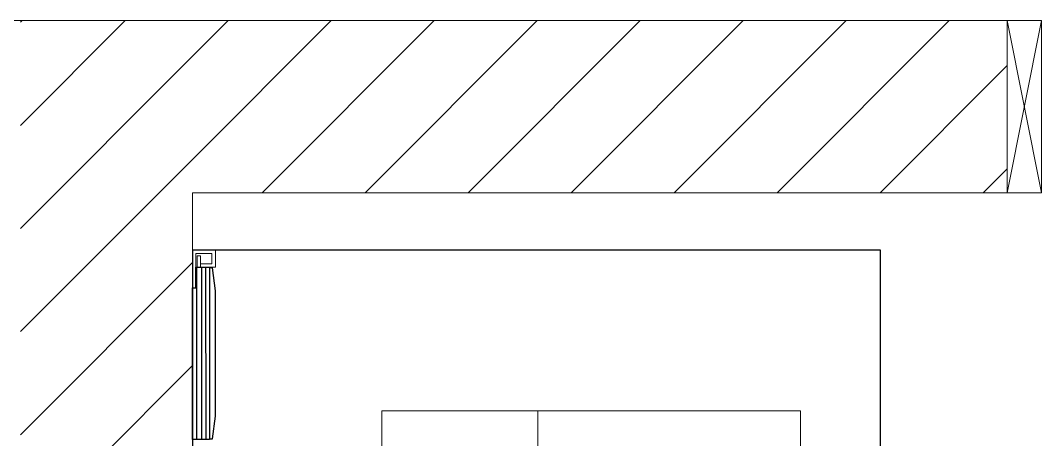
# Model space of a CAD drawing. Header units: millimetres. Extents: x -18512 to 101824, y -95768 to 52898.
# Drawn here: x 18388 to 19278, y -58262 to -57897 of the extents above; entities that cross this region are included whole.
import ezdxf

# ---------------------------------------------------------------- set-up
doc = ezdxf.new("R2010")
doc.units = ezdxf.units.MM
doc.header["$LTSCALE"] = 25
doc.layers.get('0').update_dxf_attribs({"color": 254, "lineweight": 0})
for name, color, linetype, lineweight in [('027 Sanitry Ware', 1, 'Continuous', 0), ('A700-2 Joinery', 90, 'Continuous', 15), ('Archi-frame', 253, 'Continuous', 9), ('I-WALL', 2, 'Continuous', 9)]:
    doc.layers.add(name, color=color, linetype=linetype, lineweight=lineweight)
for name, color, linetype in [('2_Doors', 2, 'Continuous'), ('3_Joinery', 1, 'Continuous'), ('AR WALL HATCH', 8, 'Continuous')]:
    doc.layers.add(name, color=color, linetype=linetype)
pattern_1 = [(45, (15109.02, 35539.32), (-44.90128, 44.90128), [])]

# ---------------------------------------------------------------- blocks, each defined once
blk = doc.blocks.new('gruyjruk')
at = {"layer": 'A700-2 Joinery', "elevation": 0}
blk.add_lwpolyline([(10393.47, 1765.82), (10383.45, 1765.82), (10383.45, 1756.82), (10397.47, 1756.82), (10397.47, 1786.82), (10400.47, 1786.82), (10400.47, 1753.82), (10380.45, 1753.82), (10380.45, 1768.82), (10396.47, 1768.82), (10396.47, 1758.82), (10393.47, 1758.82), (10393.47, 1768.82)], dxfattribs=at)
blk = doc.blocks.new('ETYIIR76')
at = {"layer": '027 Sanitry Ware', "linetype": 'Continuous', "elevation": 0}
blk.add_lwpolyline([(19411.47, 16167.63), (19656.01, 16167.63), (19656.01, 15802.63), (19136.07, 15802.63), (19136.07, 16167.63), (19380.62, 16167.63)], dxfattribs=at)
at = {"layer": '027 Sanitry Ware', "color": 8, "linetype": 'Continuous'}
blk.add_lwpolyline([(19656.01, 16031.59), (19136.07, 16031.59)], dxfattribs=at)
at = {"layer": '2_Doors', "color": 240}
blk.add_lwpolyline([(19631.54, 16317.65), (19631.54, 16315.19), (19651.54, 16312.63), (19760.54, 16312.63), (19780.54, 16315.15), (19780.54, 16317.65), (19631.54, 16317.65)], dxfattribs=at)
at = {"layer": '3_Joinery', "color": 2}
blk.add_line((19796.03, 16332.65, 0), (19616.03, 16332.65, 0), dxfattribs=at)
at = {"layer": '3_Joinery', "color": 8}
for p, q in [((19781.04, 16329.13, 0), (19631.03, 16329.1, 0)), ((19781.04, 16324.88, 0), (19631.03, 16324.88, 0)), ((19781.04, 16321.14, 0), (19631.03, 16321.11, 0))]:
    blk.add_line(p, q, dxfattribs=at)
at = {"layer": '3_Joinery', "elevation": 0}
blk.add_lwpolyline([(18996.04, 16312.63), (18996.04, 15732.67), (19796.04, 15732.63), (19796.04, 16332.65)], dxfattribs=at)
at = {"layer": '3_Joinery', "color": 2}
blk.add_lwpolyline([(19763.04, 16332.65), (19763.04, 16329.65), (19781.04, 16329.65), (19781.04, 16317.65), (19631.03, 16317.65), (19631.03, 16332.65), (19763.04, 16332.65)], dxfattribs=at)
at = {"color": 6, "rotation": 90}
blk.add_blockref('gruyjruk', (21549.86, 5932.18, 0), dxfattribs=at)

msp = doc.modelspace()

# ---------------------------------------------------------------- hatches: boundary and pattern name
at = {"layer": 'AR WALL HATCH', "lineweight": 5, "ltscale": 25}
h = msp.add_hatch(dxfattribs=at)
h.set_pattern_fill('ANSI31', color=256, scale=20, style=0)
h.set_pattern_definition(pattern_1)
h.paths.add_polyline_path([(18408.42, -59497.35), (18408.42, -59847.35), (18388.09, -59847.35), (18388.09, -57897.35), (18538.09, -57897.35), (18538.09, -59497.35)])
h = msp.add_hatch(dxfattribs=at)
h.set_pattern_fill('ANSI31', color=256, scale=20, style=0)
h.set_pattern_definition(pattern_1)
h.paths.add_polyline_path([(19248.42, -57897.35), (19248.42, -58047.35), (18538.09, -58047.35), (18538.09, -57897.35)])
h.paths.add_polyline_path([(20208.42, -58047.35), (20208.42, -57897.35), (23863.42, -57897.35), (23863.42, -58047.35)])

# ---------------------------------------------------------------- linework, layer by layer
at = {"layer": 'Archi-frame', "color": 252}
msp.add_lwpolyline([(19248.42, -57897.35), (19278.42, -57897.35), (19278.42, -58047.35), (19248.42, -58047.35)], close=True, dxfattribs=at)
for points in [[(19278.42, -57897.35), (19248.42, -58047.35)], [(19278.42, -58047.35), (19248.42, -57897.35)]]:
    msp.add_lwpolyline(points, dxfattribs=at)
at = {"layer": 'I-WALL'}
for p, q in [((16208.09, -57897.35), (19248.42, -57897.35)), ((19248.42, -57897.35), (19248.42, -58047.35)), ((18538.09, -58047.35), (19248.42, -58047.35)), ((18538.09, -58047.35), (18538.09, -59647.35))]:
    msp.add_line(p, q, dxfattribs=at)

# ---------------------------------------------------------------- block references
at = {"rotation": 90}
msp.add_blockref('ETYIIR76', (34870.74, -77893.39), dxfattribs=at)

doc.saveas('drawing.dxf')
